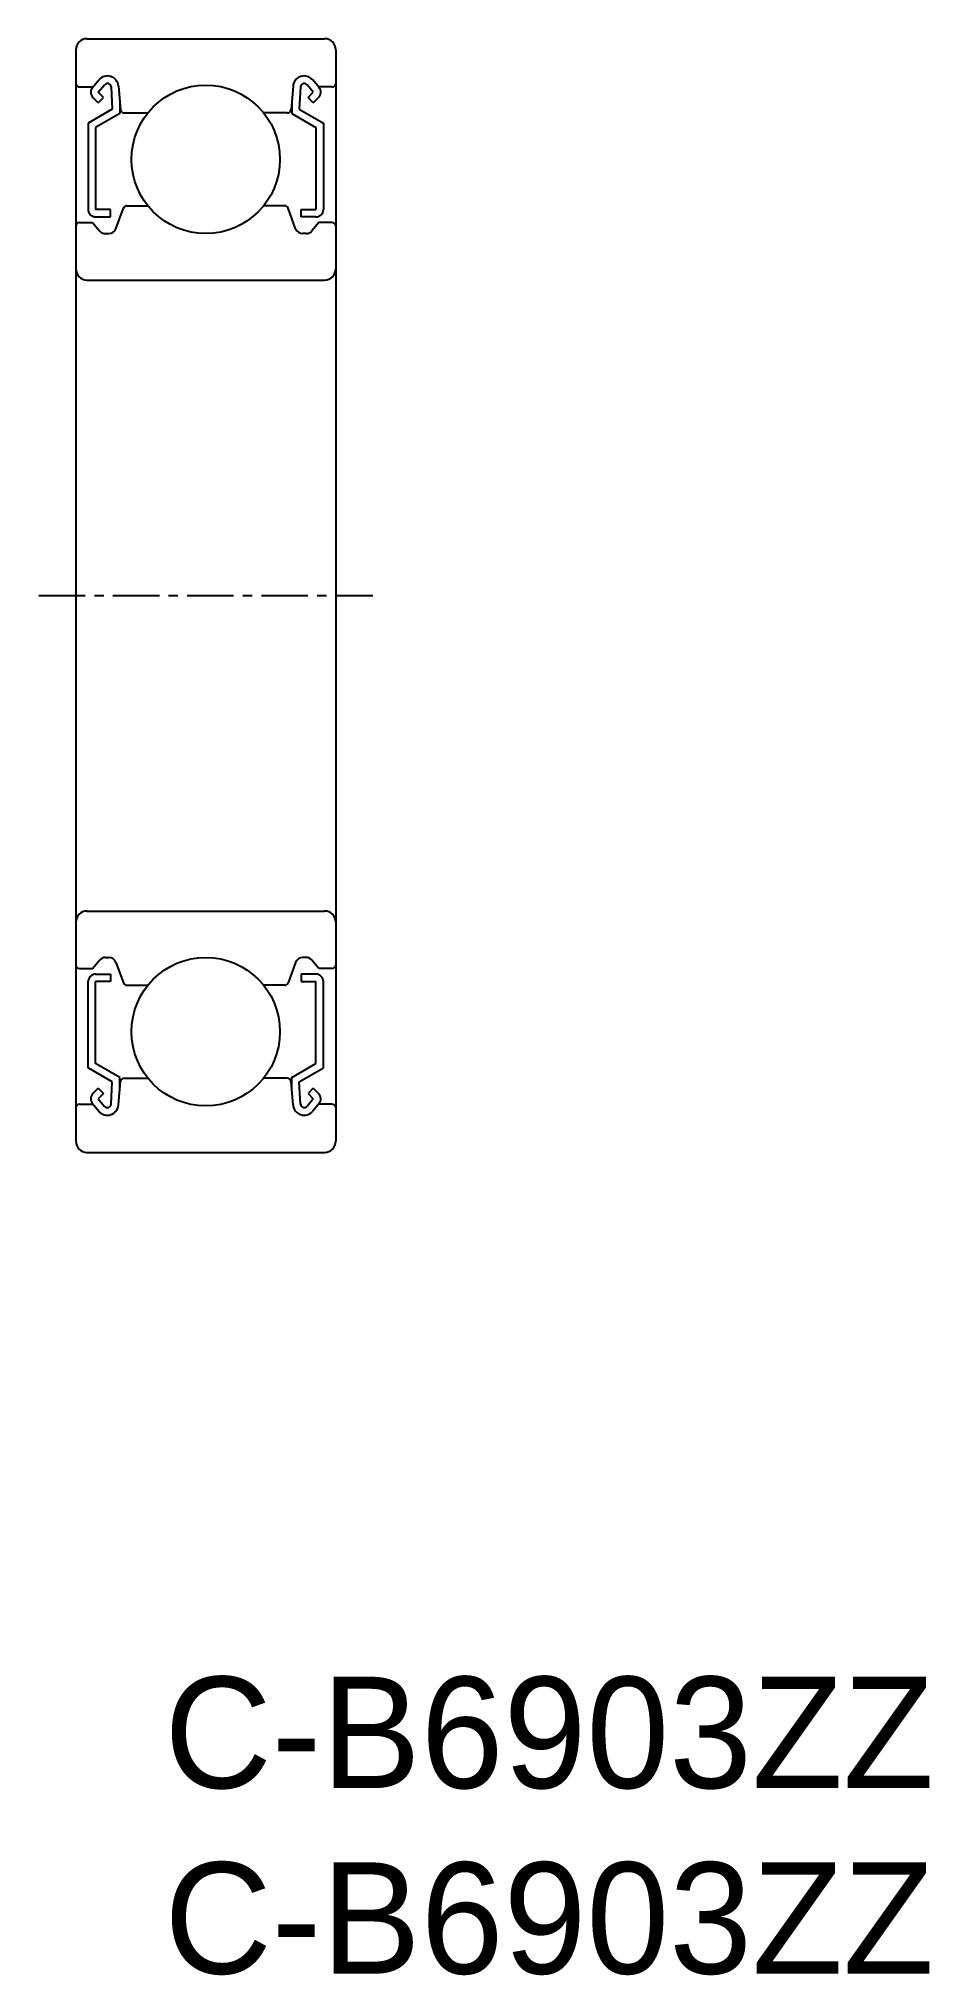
# Model space of a CAD drawing. Extents: x -1 to 23, y -8.1 to 44.
import ezdxf
from ezdxf.enums import TextEntityAlignment as Align

# ---------------------------------------------------------------- set-up
doc = ezdxf.new("R2010")
doc.units = 0
doc.linetypes.add('CENTER', pattern=[2, 1.25, -0.25, 0.25, -0.25])
doc.layers.get('0').update_dxf_attribs({"linetype": 'CONTINUOUS'})
doc.layers.add('CENTER', color=1, linetype='CENTER')

msp = doc.modelspace()

# ---------------------------------------------------------------- linework, layer by layer
at = {"color": 7, "linetype": 'CONTINUOUS'}
for p, q in [((0.3, 44.025887), (6.7, 44.025887)), ((0, 43.725887), (0, 14.325887)), ((7, 43.725887), (7, 14.325887)), ((0.448403, 42.711966), (0.619166, 42.916473)), ((0.602008, 42.583859), (0.772064, 42.786174)), ((6.397991, 42.583859), (6.227936, 42.786174)), ((6.551597, 42.711966), (6.380834, 42.916473)), ((0.1, 42.725867), (0.46001, 42.725867)), ((0.602, 42.300857), (0.4605, 42.442357)), ((0.602, 42.300857), (0.743, 42.442867)), ((0.743, 42.442867), (0.602008, 42.583859)), ((0.948467, 42.727241), (0.981, 42.126831)), ((1.148331, 42.749997), (1.202962, 42.117265)), ((1.181, 42.371867), (1.181, 42.010821)), ((5.851668, 42.749997), (5.797038, 42.117265)), ((5.819, 42.371867), (5.819, 42.010821)), ((6.051532, 42.727241), (6.019, 42.126831)), ((6.257, 42.442867), (6.397991, 42.583859)), ((6.398, 42.300857), (6.257, 42.442867)), ((6.398, 42.300857), (6.5395, 42.442357)), ((6.9, 42.725867), (6.53999, 42.725867)), ((0.981, 42.126831), (0.331, 41.750841)), ((0.331, 41.750841), (0.331, 39.425867)), ((1.181, 42.010821), (0.531, 41.635821)), ((1.30259, 42.025867), (1.938726, 42.025857)), ((5.69741, 42.025867), (5.061273, 42.025857)), ((5.819, 42.010821), (6.469, 41.635821)), ((6.019, 42.126831), (6.669, 41.750841)), ((6.669, 41.750841), (6.669, 39.425867)), ((0.531, 41.635821), (0.531, 39.425867)), ((6.469, 41.635821), (6.469, 39.425867)), ((0.931, 39.425867), (0.531, 39.425867)), ((0.531, 39.225867), (0.931, 39.225867)), ((0.931, 39.225867), (0.931, 39.425867)), ((1.078847, 38.907454), (1.28009, 39.460103)), ((1.374054, 39.525887), (1.93875, 39.525887)), ((5.625945, 39.525887), (5.061249, 39.525887)), ((5.921153, 38.907454), (5.719909, 39.460103)), ((6.069, 39.225867), (6.069, 39.425867)), ((6.069, 39.425867), (6.469, 39.425867)), ((6.469, 39.225867), (6.069, 39.225867)), ((0.1, 39.075877), (0.449983, 39.075877)), ((0.449983, 39.075877), (0.641553, 38.84739)), ((0.794812, 38.775887), (0.890919, 38.775887)), ((6.205187, 38.775887), (6.109081, 38.775887)), ((6.550016, 39.075877), (6.358447, 38.84739)), ((6.9, 39.075877), (6.550016, 39.075877)), ((0.3, 37.525887), (6.7, 37.525887)), ((0.3, 20.525887), (6.7, 20.525887)), ((0.1, 18.975897), (0.449983, 18.975897)), ((0.449983, 18.975897), (0.641553, 19.204384)), ((0.531, 18.825907), (0.931, 18.825907)), ((0.794812, 19.275887), (0.890919, 19.275887)), ((0.931, 18.825907), (0.931, 18.625907)), ((1.078847, 19.14432), (1.28009, 18.59167)), ((5.921153, 19.14432), (5.719909, 18.59167)), ((6.069, 18.825907), (6.069, 18.625907)), ((6.469, 18.825907), (6.069, 18.825907)), ((6.205187, 19.275887), (6.109081, 19.275887)), ((6.550016, 18.975897), (6.358447, 19.204384)), ((6.9, 18.975897), (6.550016, 18.975897)), ((0.331, 16.300933), (0.331, 18.625907)), ((0.531, 16.415953), (0.531, 18.625907)), ((0.931, 18.625907), (0.531, 18.625907)), ((1.374054, 18.525887), (1.93875, 18.525887)), ((5.625945, 18.525887), (5.061249, 18.525887)), ((6.069, 18.625907), (6.469, 18.625907)), ((6.469, 16.415953), (6.469, 18.625907)), ((6.669, 16.300933), (6.669, 18.625907)), ((0.981, 15.924943), (0.331, 16.300933)), ((1.181, 16.040953), (0.531, 16.415953)), ((5.819, 16.040953), (6.469, 16.415953)), ((6.019, 15.924943), (6.669, 16.300933)), ((0.602, 15.750917), (0.4605, 15.609417)), ((0.602, 15.750917), (0.743, 15.608907)), ((0.948467, 15.324533), (0.981, 15.924943)), ((1.148331, 15.301776), (1.202962, 15.934509)), ((1.181, 15.679907), (1.181, 16.040953)), ((1.30259, 16.025907), (1.938726, 16.025917)), ((1.461624, 16.025909), (1.461624, 16.026009)), ((1.620658, 16.025912), (1.620758, 16.025912)), ((5.69741, 16.025907), (5.061273, 16.025917)), ((5.851668, 15.301776), (5.797038, 15.934509)), ((5.819, 15.679907), (5.819, 16.040953)), ((6.051532, 15.324533), (6.019, 15.924943)), ((6.398, 15.750917), (6.257, 15.608907)), ((6.398, 15.750917), (6.5395, 15.609417)), ((0.1, 15.325907), (0.46001, 15.325907)), ((0.448403, 15.339807), (0.619166, 15.135301)), ((0.743, 15.608907), (0.602008, 15.467915)), ((0.602008, 15.467915), (0.772064, 15.265599)), ((6.397991, 15.467915), (6.227936, 15.265599)), ((6.257, 15.608907), (6.397991, 15.467915)), ((6.551597, 15.339807), (6.380834, 15.135301)), ((6.9, 15.325907), (6.53999, 15.325907)), ((0.3, 14.025887), (6.7, 14.025887))]:
    msp.add_line(p, q, dxfattribs=at)
for centre in [(3.5, 40.775887), (3.5, 17.275887)]:
    msp.add_circle(centre, 2, dxfattribs=at)
for centre, radius, start, end in [((0.3, 43.725887), 0.3, 90, 180), ((6.7, 43.725887), 0.3, 0, 90), ((0.1, 42.825867), 0.1, 180, 270), ((0.849443, 42.724191), 0.3, 4.93473, 140.138119), ((0.848614, 42.72183), 0.1, 3.101461, 139.951377), ((6.150556, 42.724191), 0.3, 39.861881, 175.06527), ((6.151386, 42.72183), 0.1, 40.048623, 176.898539), ((6.9, 42.825867), 0.1, 270, 0), ((0.601921, 42.583778), 0.2, 140.138119, 225), ((6.398078, 42.583778), 0.2, 315, 39.861881), ((1.302591, 42.125867), 0.1, 184.93473, 269.999099), ((5.697408, 42.125867), 0.1, 270.000901, 355.06527), ((0.531, 39.425867), 0.2, 180, 270), ((1.374054, 39.425887), 0.1, 90, 159.991228), ((5.625945, 39.425887), 0.1, 20.008772, 90), ((6.469, 39.425867), 0.2, 270, 0), ((0.1, 38.975877), 0.1, 90, 180), ((0.794812, 38.975887), 0.2, 219.977409, 270), ((0.890919, 38.975887), 0.2, 270, 339.991228), ((6.109081, 38.975887), 0.2, 200.008772, 270), ((6.205187, 38.975887), 0.2, 270, 320.022591), ((6.9, 38.975877), 0.1, 0, 90), ((0.3, 37.825887), 0.3, 180, 270), ((6.7, 37.825887), 0.3, 270, 0), ((0.3, 20.225887), 0.3, 90, 180), ((6.7, 20.225887), 0.3, 0, 90), ((0.1, 19.075897), 0.1, 180, 270), ((0.531, 18.625907), 0.2, 90, 180), ((0.794812, 19.075887), 0.2, 90, 140.022591), ((0.890919, 19.075887), 0.2, 20.008772, 90), ((6.109081, 19.075887), 0.2, 90, 159.991228), ((6.205187, 19.075887), 0.2, 39.977409, 90), ((6.469, 18.625907), 0.2, 0, 90), ((6.9, 19.075897), 0.1, 270, 0), ((1.374054, 18.625887), 0.1, 200.008772, 270), ((5.625945, 18.625887), 0.1, 270, 339.991228), ((1.302591, 15.925907), 0.1, 90.000901, 175.06527), ((5.697408, 15.925907), 0.1, 4.93473, 89.999099), ((0.1, 15.225907), 0.1, 90, 180), ((0.601921, 15.467995), 0.2, 135, 219.861881), ((0.849443, 15.327583), 0.3, 219.861881, 355.06527), ((0.848614, 15.329943), 0.1, 220.048623, 356.898539), ((6.150556, 15.327583), 0.3, 184.93473, 320.138119), ((6.151386, 15.329943), 0.1, 183.101461, 319.951377), ((6.398078, 15.467995), 0.2, 320.138119, 45), ((6.9, 15.225907), 0.1, 0, 90), ((0.3, 14.325887), 0.3, 180, 270), ((6.7, 14.325887), 0.3, 270, 0)]:
    msp.add_arc(centre, radius, start, end, dxfattribs=at)
at = {"layer": 'CENTER'}
msp.add_line((-1, 29.025887), (8, 29.025887), dxfattribs=at)

# ---------------------------------------------------------------- texts
at = {"color": 7, "linetype": 'CONTINUOUS'}
for p in [(12.75, -4), (12.75, -9)]:
    msp.add_text('C-B6903ZZ', height=3, dxfattribs=at).set_placement(p, align=Align.BOTTOM_CENTER)

doc.saveas('drawing.dxf')
